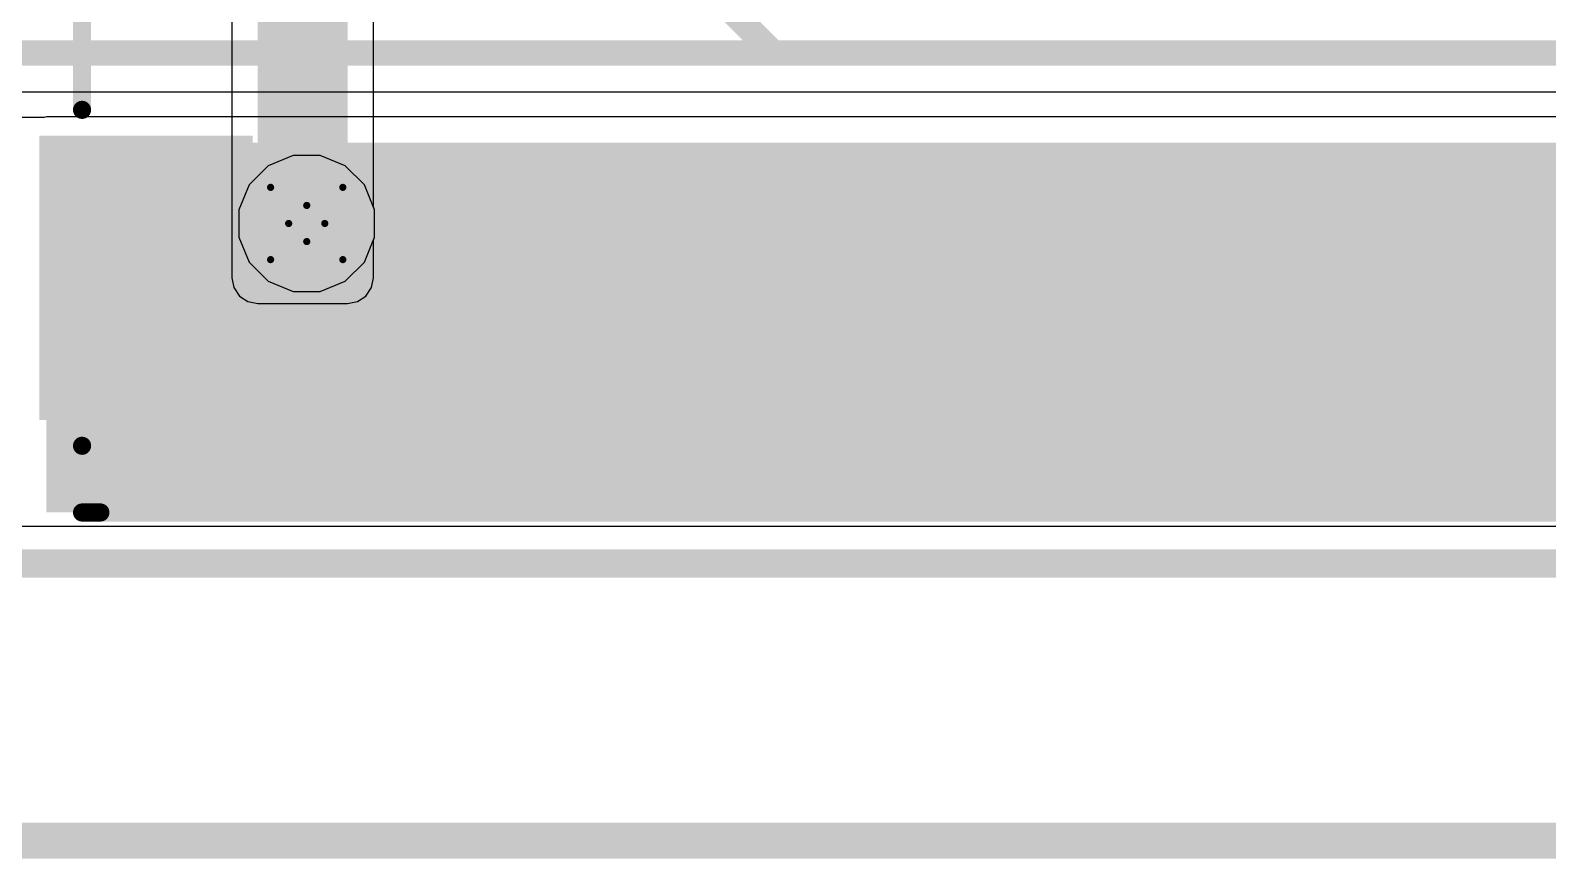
# Model space of a CAD drawing. Header units: inches. Extents: x -3 to 289, y -11 to 89.
# Drawn here: x 77.42 to 88.08, y -9.56 to -3.73 of the extents above; entities that cross this region are included whole.
import ezdxf

# ---------------------------------------------------------------- set-up
doc = ezdxf.new("R2010")
doc.units = ezdxf.units.IN
for name, color, linetype in [('Board Cutout', 216, 'Continuous'), ('Bottom Layer', 5, 'Continuous'), ('Dimension', 6, 'Continuous'), ('Drill Drawing', 1, 'Continuous'), ('Layer 1', 16, 'Continuous'), ('Layer 2', 76, 'Continuous'), ('Top Layer', 1, 'Continuous'), ('Top Overlay', 2, 'Continuous'), ('Top Paste', 8, 'Continuous'), ('Top Solder', 216, 'Continuous'), ('Via Holes', 16, 'Continuous')]:
    doc.layers.add(name, color=color, linetype=linetype)

# ---------------------------------------------------------------- blocks, each defined once
blk = doc.blocks.new('693071010811_83')
at = {"layer": 'Top Layer'}
blk.add_hatch(color=1, dxfattribs=at).paths.add_polyline_path([(-7.275, -5.175), (-5.875, -5.175), (-5.875, -7.075), (-7.275, -7.075)])
at = {"layer": 'Top Paste'}
blk.add_hatch(color=8, dxfattribs=at).paths.add_polyline_path([(-7.275, -5.175), (-5.875, -5.175), (-5.875, -7.075), (-7.275, -7.075)])
at = {"layer": 'Top Solder'}
blk.add_hatch(color=216, dxfattribs=at).paths.add_polyline_path([(-7.325, -5.125), (-5.825, -5.125), (-5.825, -7.125), (-7.325, -7.125)])
at = {"layer": 'Top Overlay'}
for points in [[(-7.025, -4.944, 0.127, 0.127, 0), (-7.025, 7.175, 0.127, 0.127, 0)], [(-7.025, -7.775, 0.127, 0.127, 0), (-7.025, -7.306, 0.127, 0.127, 0)], [(-7.025, -7.775, 0.127, 0.127, 0), (-6.896, -7.775, 0.127, 0.127, 0)], [(-6.896, -7.775, 0.127, 0.127, 0), (5.644, -7.775, 0.127, 0.127, 0)]]:
    blk.add_lwpolyline(points, format="xyseb", dxfattribs=at)
for points in [[(-7.057, -4.944, 0.0635, 0.0635, 1), (-6.993, -4.944, 0.0635, 0.0635, 1)], [(-7.057, -7.306, 0.0635, 0.0635, 1), (-6.993, -7.306, 0.0635, 0.0635, 1)], [(-7.057, -7.775, 0.0635, 0.0635, 1), (-6.993, -7.775, 0.0635, 0.0635, 1)], [(-7.057, -7.775, 0.0635, 0.0635, 1), (-6.993, -7.775, 0.0635, 0.0635, 1)], [(-6.928, -7.775, 0.0635, 0.0635, 1), (-6.864, -7.775, 0.0635, 0.0635, 1)], [(-6.928, -7.775, 0.0635, 0.0635, 1), (-6.864, -7.775, 0.0635, 0.0635, 1)]]:
    blk.add_lwpolyline(points, format="xyseb", close=True, dxfattribs=at)

msp = doc.modelspace()

# ---------------------------------------------------------------- hatches: boundary and pattern name
at = {"layer": 'Bottom Layer'}
h = msp.add_hatch(color=5, dxfattribs=at)
edge = h.paths.add_edge_path()
edge.add_arc((79.361, -5.09), 0.3, 0, 360)
at = {"layer": 'Layer 1'}
h = msp.add_hatch(color=16, dxfattribs=at)
edge = h.paths.add_edge_path()
edge.add_arc((79.361, -5.09), 0.3, 0, 360)
at = {"layer": 'Layer 2'}
msp.add_hatch(color=76, dxfattribs=at).paths.add_polyline_path([(79.016, -5.472), (79.648, -5.472), (79.648, 6.978), (79.016, 6.978)])
h = msp.add_hatch(color=76, dxfattribs=at)
edge = h.paths.add_edge_path()
edge.add_arc((79.361, -5.09), 0.3, 0, 360)
at = {"layer": 'Top Layer'}
msp.add_hatch(color=1, dxfattribs=at).paths.add_polyline_path([(77.531, -7.122), (92.081, -7.122), (92.081, -4.522), (77.531, -4.522)])
h = msp.add_hatch(color=1, dxfattribs=at)
edge = h.paths.add_edge_path()
edge.add_arc((79.361, -5.09), 0.3, 0, 360)
at = {"layer": 'Via Holes'}
h = msp.add_hatch(color=7, dxfattribs=at)
edge = h.paths.add_edge_path()
edge.add_arc((79.361, -5.09), 0.15, 0, 360)

# ---------------------------------------------------------------- linework, layer by layer
at = {"layer": 'Board Cutout'}
msp.add_lwpolyline([(62.09, -7.48, 0.2, 0.2, 0), (122.978, -7.48, 0.2, 0.2, 0)], format="xyseb", dxfattribs=at)
at = {"layer": 'Bottom Layer'}
for p, q in [((79.09, -4.685), (78.956, -4.819)), ((79.266, -4.612), (79.09, -4.685)), ((79.456, -4.612), (79.266, -4.612)), ((79.631, -4.685), (79.456, -4.612)), ((79.766, -4.819), (79.631, -4.685)), ((78.956, -4.819), (78.883, -4.995)), ((79.838, -4.995), (79.766, -4.819)), ((78.883, -4.995), (78.883, -5.185)), ((79.838, -5.185), (79.838, -4.995)), ((78.883, -5.185), (78.956, -5.361)), ((79.766, -5.361), (79.838, -5.185)), ((78.956, -5.361), (79.09, -5.495)), ((79.631, -5.495), (79.766, -5.361)), ((79.09, -5.495), (79.266, -5.568)), ((79.456, -5.568), (79.631, -5.495)), ((79.266, -5.568), (79.456, -5.568)), ((106.931, -7.221), (62.09, -7.221))]:
    msp.add_line(p, q, dxfattribs=at)
at = {"layer": 'Dimension'}
msp.add_lwpolyline([(67.831, -9.429, 0.254, 0.254, 0), (124.998, -9.429, 0.254, 0.254, 0)], format="xyseb", dxfattribs=at)
at = {"layer": 'Drill Drawing'}
for points in [[(79.107, -4.836, 0.0508, 0.0508, 0), (79.361, -4.963, 0.0508, 0.0508, 0)], [(79.107, -4.836, 0.0508, 0.0508, 0), (79.234, -5.09, 0.0508, 0.0508, 0)], [(79.361, -4.963, 0.0508, 0.0508, 0), (79.615, -4.836, 0.0508, 0.0508, 0)], [(79.488, -5.09, 0.0508, 0.0508, 0), (79.615, -4.836, 0.0508, 0.0508, 0)], [(79.107, -5.344, 0.0508, 0.0508, 0), (79.234, -5.09, 0.0508, 0.0508, 0)], [(79.488, -5.09, 0.0508, 0.0508, 0), (79.615, -5.344, 0.0508, 0.0508, 0)], [(79.107, -5.344, 0.0508, 0.0508, 0), (79.361, -5.217, 0.0508, 0.0508, 0)], [(79.361, -5.217, 0.0508, 0.0508, 0), (79.615, -5.344, 0.0508, 0.0508, 0)]]:
    msp.add_lwpolyline(points, format="xyseb", dxfattribs=at)
for points in [[(79.094, -4.836, 0.0254, 0.0254, 1), (79.119, -4.836, 0.0254, 0.0254, 1)], [(79.094, -4.836, 0.0254, 0.0254, 1), (79.119, -4.836, 0.0254, 0.0254, 1)], [(79.602, -4.836, 0.0254, 0.0254, 1), (79.627, -4.836, 0.0254, 0.0254, 1)], [(79.602, -4.836, 0.0254, 0.0254, 1), (79.627, -4.836, 0.0254, 0.0254, 1)], [(79.348, -4.963, 0.0254, 0.0254, 1), (79.373, -4.963, 0.0254, 0.0254, 1)], [(79.348, -4.963, 0.0254, 0.0254, 1), (79.373, -4.963, 0.0254, 0.0254, 1)], [(79.221, -5.09, 0.0254, 0.0254, 1), (79.246, -5.09, 0.0254, 0.0254, 1)], [(79.221, -5.09, 0.0254, 0.0254, 1), (79.246, -5.09, 0.0254, 0.0254, 1)], [(79.475, -5.09, 0.0254, 0.0254, 1), (79.5, -5.09, 0.0254, 0.0254, 1)], [(79.475, -5.09, 0.0254, 0.0254, 1), (79.5, -5.09, 0.0254, 0.0254, 1)], [(79.348, -5.217, 0.0254, 0.0254, 1), (79.373, -5.217, 0.0254, 0.0254, 1)], [(79.348, -5.217, 0.0254, 0.0254, 1), (79.373, -5.217, 0.0254, 0.0254, 1)], [(79.094, -5.344, 0.0254, 0.0254, 1), (79.119, -5.344, 0.0254, 0.0254, 1)], [(79.094, -5.344, 0.0254, 0.0254, 1), (79.119, -5.344, 0.0254, 0.0254, 1)], [(79.602, -5.344, 0.0254, 0.0254, 1), (79.627, -5.344, 0.0254, 0.0254, 1)], [(79.602, -5.344, 0.0254, 0.0254, 1), (79.627, -5.344, 0.0254, 0.0254, 1)]]:
    msp.add_lwpolyline(points, format="xyseb", close=True, dxfattribs=at)
at = {"layer": 'Layer 1'}
for p, q in [((79.09, -4.685), (78.956, -4.819)), ((79.266, -4.612), (79.09, -4.685)), ((79.456, -4.612), (79.266, -4.612)), ((79.631, -4.685), (79.456, -4.612)), ((79.766, -4.819), (79.631, -4.685)), ((78.956, -4.819), (78.883, -4.995)), ((79.838, -4.995), (79.766, -4.819)), ((78.883, -4.995), (78.883, -5.185)), ((79.838, -5.185), (79.838, -4.995)), ((78.883, -5.185), (78.956, -5.361)), ((79.766, -5.361), (79.838, -5.185)), ((78.956, -5.361), (79.09, -5.495)), ((79.631, -5.495), (79.766, -5.361)), ((79.09, -5.495), (79.266, -5.568)), ((79.456, -5.568), (79.631, -5.495)), ((79.266, -5.568), (79.456, -5.568)), ((122.978, -7.221), (62.09, -7.221))]:
    msp.add_line(p, q, dxfattribs=at)
at = {"layer": 'Layer 2'}
for p, q in [((78.834, 6.978), (78.834, -5.472)), ((79.829, -4.973), (79.829, 6.329)), ((79.838, -4.995), (79.829, -4.973)), ((79.838, -5.185), (79.838, -4.995)), ((79.829, -5.207), (79.838, -5.185)), ((79.829, -5.472), (79.829, -5.207)), ((78.834, -5.472), (78.848, -5.541)), ((78.848, -5.541), (78.888, -5.6)), ((79.776, -5.6), (79.815, -5.541)), ((79.815, -5.541), (79.829, -5.472)), ((78.888, -5.6), (78.946, -5.639)), ((78.946, -5.639), (79.016, -5.653)), ((79.016, -5.653), (79.648, -5.653)), ((79.648, -5.653), (79.717, -5.639)), ((79.717, -5.639), (79.776, -5.6)), ((122.978, -7.221), (62.09, -7.221))]:
    msp.add_line(p, q, dxfattribs=at)
at = {"layer": 'Top Layer'}
for p, q in [((67.39, -4.164), (82.641, -4.164)), ((82.641, -4.164), (82.641, -4.164)), ((82.641, -4.164), (82.641, -4.164)), ((82.641, -4.164), (97.892, -4.164)), ((77.514, -4.344), (77.354, -4.344)), ((77.531, -4.341), (77.514, -4.344)), ((92.081, -4.341), (77.531, -4.341))]:
    msp.add_line(p, q, dxfattribs=at)
for points in [[(82.321, -3.572, 0.178, 0.178, 0), (82.641, -3.892, 0.178, 0.178, 0)], [(67.39, -3.892, 0.178, 0.178, 0), (82.641, -3.892, 0.178, 0.178, 0)], [(82.641, -3.892, 0.178, 0.178, 0), (97.892, -3.892, 0.178, 0.178, 0)]]:
    msp.add_lwpolyline(points, format="xyseb", dxfattribs=at)
msp.add_lwpolyline([(82.597, -3.892, 0.0889, 0.0889, 1), (82.686, -3.892, 0.0889, 0.0889, 1)], format="xyseb", close=True, dxfattribs=at)
msp.add_lwpolyline([(82.597, -3.892, 0.0889, 0.0889, 1), (82.686, -3.892, 0.0889, 0.0889, 1)], format="xyseb", close=True, dxfattribs=at)
msp.add_lwpolyline([(82.597, -3.892, 0.0889, 0.0889, 1), (82.686, -3.892, 0.0889, 0.0889, 1)], format="xyseb", close=True, dxfattribs=at)

# ---------------------------------------------------------------- block references
msp.add_blockref('693071010811_83', (84.806, 0.653))

doc.saveas('drawing.dxf')
